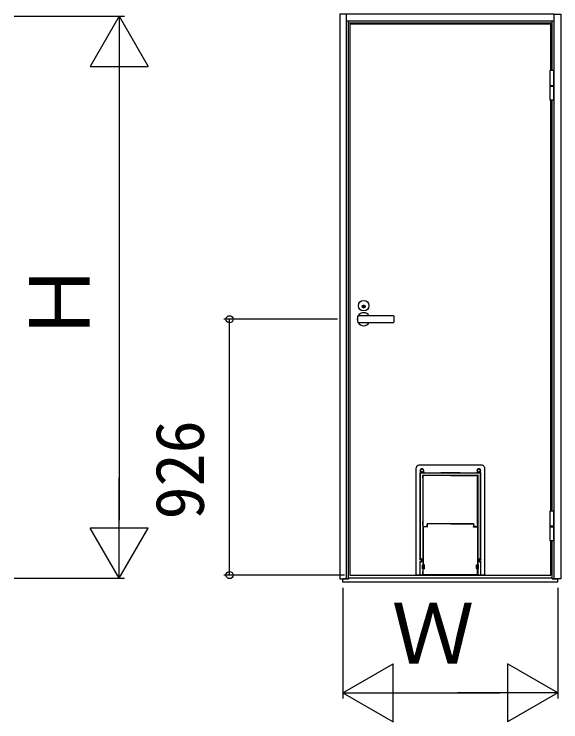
# Model space of a CAD drawing. Units: millimetres, scale not verified. Extents: x -525 to 525, y -783 to 779.
# Drawn here: x 376 to 475, y 533.4 to 661.5 of the extents above; entities that cross this region are included whole.
import ezdxf
from ezdxf.enums import TextEntityAlignment as Align

# ---------------------------------------------------------------- set-up
doc = ezdxf.new("R2010")
doc.units = ezdxf.units.MM
doc.header["$LTSCALE"] = 4
doc.layers.add('0-6_YKK_A1', color=4, linetype='Continuous')
doc.layers.add('0-7_YKK_D', color=6, linetype='Continuous')
doc.styles.add('ＭＳ ゴシック', font='')
doc.styles.get('ＭＳ ゴシック').set_extended_font_data('MS Gothic')

msp = doc.modelspace()

# ---------------------------------------------------------------- linework, layer by layer
at = {"layer": '0-6_YKK_A1'}
for p, q in [((473.801, 661.469), (436.201, 661.469)), ((436.201, 660.269), (473.801, 660.269)), ((436.551, 659.919), (473.451, 659.919)), ((473.451, 651.256), (473.451, 660.269)), ((473.201, 571.556), (473.201, 645.956)), ((473.451, 571.556), (473.451, 645.956)), ((439.251, 608.343), (439.251, 608.795)), ((439.351, 608.795), (439.251, 608.795)), ((439.251, 608.343), (439.351, 608.343)), ((439.351, 608.343), (439.351, 608.795)), ((438.251, 606.531), (438.251, 606.819)), ((438.251, 606.006), (438.251, 606.531)), ((438.251, 605.719), (438.251, 606.006)), ((444.701, 606.869), (438.301, 606.869)), ((444.751, 606.819), (444.751, 606.531)), ((438.301, 605.669), (444.701, 605.669)), ((448.826, 559.977), (448.826, 579.319)), ((449.426, 579.919), (460.576, 579.919)), ((449.527, 578.894), (449.527, 562.865)), ((449.527, 578.894), (449.527, 578.571)), ((449.527, 578.894), (449.527, 578.894)), ((450.174, 578.573), (450.174, 578.894)), ((450.175, 578.894), (450.174, 578.894)), ((459.827, 578.894), (459.827, 578.573)), ((459.827, 578.894), (459.827, 578.894)), ((460.474, 578.571), (460.474, 578.894)), ((460.475, 578.894), (460.474, 578.894)), ((460.475, 562.865), (460.475, 578.894)), ((461.176, 579.319), (461.176, 559.977)), ((449.528, 578.496), (449.531, 578.494)), ((449.531, 562.944), (449.531, 578.494)), ((449.531, 578.494), (453.247, 578.494)), ((449.998, 577.602), (449.998, 561.819)), ((450.006, 577.529), (450.001, 577.529)), ((450.001, 577.529), (450.001, 569.648)), ((450.027, 578.041), (450.027, 577.779)), ((450.031, 578.019), (450.028, 578.022)), ((450.031, 577.554), (450.031, 578.019)), ((459.971, 578.019), (450.031, 578.019)), ((450.108, 577.975), (450.031, 577.975)), ((450.104, 577.973), (450.031, 577.973)), ((450.076, 577.919), (450.031, 577.919)), ((450.031, 577.639), (450.076, 577.639)), ((450.076, 577.919), (450.076, 577.929)), ((450.076, 569.179), (450.076, 577.639)), ((450.078, 569.183), (450.078, 577.779)), ((450.263, 577.979), (450.126, 577.979)), ((450.174, 578.573), (450.175, 578.573)), ((455.001, 577.979), (450.271, 577.979)), ((453.247, 578.494), (453.247, 578.491)), ((453.247, 578.491), (456.754, 578.491)), ((453.276, 578.491), (453.276, 578.496)), ((453.276, 578.491), (453.276, 578.496)), ((453.376, 578.496), (453.376, 578.491)), ((455.001, 577.979), (459.73, 577.979)), ((456.625, 578.491), (456.625, 578.496)), ((456.725, 578.496), (456.725, 578.491)), ((456.726, 578.491), (456.726, 578.496)), ((456.754, 578.494), (460.471, 578.494)), ((456.754, 578.494), (456.754, 578.491)), ((459.876, 577.979), (459.738, 577.979)), ((459.753, 578.496), (459.752, 578.498)), ((459.827, 578.573), (459.827, 578.573)), ((459.971, 577.975), (459.894, 577.975)), ((459.971, 577.973), (459.897, 577.973)), ((459.923, 569.183), (459.923, 577.779)), ((459.926, 577.919), (459.926, 577.929)), ((459.926, 577.919), (459.971, 577.919)), ((459.926, 569.179), (459.926, 577.639)), ((459.971, 577.639), (459.926, 577.639)), ((459.974, 578.022), (459.971, 578.019)), ((459.971, 578.019), (459.971, 577.554)), ((459.975, 577.779), (459.975, 578.041)), ((460.001, 577.529), (459.996, 577.529)), ((460.004, 561.819), (460.004, 577.602)), ((460.471, 578.494), (460.473, 578.496)), ((460.471, 578.494), (460.471, 562.944)), ((450.001, 572.023), (450.076, 572.023)), ((450.001, 572.022), (450.076, 572.022)), ((450.076, 571.975), (450.001, 571.975)), ((450.076, 571.973), (450.001, 571.973)), ((460.001, 572.023), (459.926, 572.023)), ((459.926, 572.022), (460.001, 572.022)), ((460.001, 571.975), (459.926, 571.975)), ((459.926, 571.973), (460.001, 571.973)), ((449.998, 569.639), (450.001, 569.648)), ((449.998, 569.639), (449.998, 569.639)), ((449.998, 569.099), (449.998, 569.639)), ((449.998, 569.099), (449.998, 569.099)), ((450.001, 569.09), (449.998, 569.099)), ((450.001, 569.09), (450.001, 569.648)), ((450.076, 568.814), (450.076, 568.879)), ((450.076, 568.669), (450.076, 561.829)), ((450.126, 568.764), (450.726, 568.764)), ((450.796, 568.719), (450.126, 568.719)), ((450.773, 569.265), (450.773, 569.183)), ((450.796, 569.169), (450.775, 569.169)), ((450.775, 568.889), (450.796, 568.889)), ((450.776, 569.214), (450.776, 569.179)), ((450.776, 569.214), (450.776, 569.214)), ((450.776, 568.879), (450.776, 568.814)), ((450.796, 569.179), (450.796, 569.169)), ((450.796, 568.889), (450.796, 568.719)), ((450.796, 568.719), (450.798, 568.716)), ((450.826, 569.264), (450.826, 569.264)), ((459.176, 569.264), (450.826, 569.264)), ((450.991, 569.229), (450.846, 569.229)), ((450.991, 569.229), (450.975, 569.229)), ((455.001, 569.229), (450.991, 569.229)), ((453.376, 569.264), (453.376, 569.229)), ((453.377, 569.229), (453.377, 569.264)), ((453.424, 569.264), (453.424, 569.229)), ((453.426, 569.229), (453.426, 569.264)), ((454.873, 569.223), (454.88, 569.264)), ((456.576, 569.229), (456.576, 569.264)), ((456.577, 569.264), (456.577, 569.229)), ((456.624, 569.264), (456.624, 569.229)), ((459.01, 569.229), (459.026, 569.229)), ((459.176, 569.264), (459.176, 569.264)), ((459.206, 569.179), (459.206, 569.169)), ((459.206, 569.169), (459.227, 569.169)), ((459.227, 568.889), (459.206, 568.889)), ((459.206, 568.719), (459.876, 568.719)), ((459.226, 569.214), (459.226, 569.179)), ((459.226, 569.214), (459.226, 569.214)), ((459.226, 568.879), (459.226, 568.814)), ((459.228, 569.265), (459.228, 569.183)), ((459.876, 568.764), (459.276, 568.764)), ((459.926, 568.814), (459.926, 568.879)), ((459.926, 568.669), (459.926, 561.829)), ((450.076, 566.098), (450.001, 566.098)), ((450.076, 566.097), (450.001, 566.097)), ((450.076, 566.05), (450.001, 566.05)), ((450.076, 566.048), (450.001, 566.048)), ((460.001, 566.098), (459.926, 566.098)), ((460.001, 566.097), (459.926, 566.097)), ((460.001, 566.05), (459.926, 566.05)), ((460.001, 566.048), (459.926, 566.048)), ((449.528, 562.869), (449.527, 562.865)), ((449.527, 562.473), (449.528, 562.469)), ((449.531, 562.944), (449.528, 562.941)), ((449.528, 562.941), (449.528, 562.869)), ((449.691, 562.869), (449.528, 562.869)), ((449.528, 562.469), (449.691, 562.469)), ((449.528, 562.469), (449.528, 562.396)), ((449.528, 562.396), (449.531, 562.394)), ((449.741, 562.944), (449.531, 562.944)), ((449.531, 559.973), (449.531, 562.394)), ((449.531, 562.394), (449.741, 562.394)), ((449.541, 562.869), (449.541, 562.944)), ((449.75, 562.498), (449.816, 562.498)), ((449.766, 562.544), (449.766, 562.794)), ((449.816, 562.469), (449.816, 562.869)), ((460.186, 562.869), (460.186, 562.469)), ((460.251, 562.498), (460.186, 562.498)), ((460.236, 562.544), (460.236, 562.794)), ((460.471, 562.944), (460.261, 562.944)), ((460.261, 562.394), (460.471, 562.394)), ((460.311, 562.869), (460.473, 562.869)), ((460.473, 562.469), (460.311, 562.469)), ((460.461, 562.944), (460.461, 562.869)), ((460.473, 562.941), (460.471, 562.944)), ((460.471, 562.394), (460.471, 559.973)), ((460.473, 562.941), (460.473, 562.869)), ((460.475, 562.865), (460.473, 562.869)), ((460.473, 562.469), (460.475, 562.473)), ((449.934, 561.821), (449.934, 561.117)), ((449.934, 561.819), (449.934, 561.769)), ((449.936, 561.764), (449.934, 561.769)), ((449.934, 561.169), (449.936, 561.174)), ((449.934, 561.119), (449.998, 561.119)), ((449.936, 561.174), (449.936, 561.764)), ((449.936, 561.764), (449.945, 561.764)), ((449.936, 561.174), (449.945, 561.174)), ((449.945, 561.801), (449.945, 561.137)), ((449.998, 561.819), (449.998, 561.819)), ((449.998, 561.118), (449.998, 561.119)), ((449.998, 561.118), (449.998, 559.972)), ((450.005, 561.137), (450.005, 561.801)), ((450.076, 560.079), (450.076, 561.109)), ((450.106, 561.799), (450.109, 561.799)), ((450.111, 561.134), (450.111, 561.134)), ((450.111, 561.134), (450.111, 561.134)), ((450.111, 561.134), (450.263, 561.134)), ((450.121, 561.802), (450.121, 561.136)), ((450.265, 561.802), (450.128, 561.802)), ((450.13, 561.134), (450.265, 561.134)), ((450.261, 561.802), (450.261, 561.136)), ((450.263, 561.801), (450.263, 561.802)), ((450.263, 561.191), (450.263, 561.134)), ((450.263, 561.134), (450.263, 561.134)), ((459.736, 561.802), (459.873, 561.802)), ((459.871, 561.134), (459.736, 561.134)), ((459.738, 561.801), (459.738, 561.802)), ((459.738, 561.801), (459.891, 561.801)), ((459.738, 561.747), (459.738, 561.801)), ((459.741, 561.73), (459.738, 561.747)), ((459.738, 561.191), (459.741, 561.207)), ((459.738, 561.191), (459.738, 561.134)), ((459.738, 561.134), (459.738, 561.134)), ((459.89, 561.134), (459.738, 561.134)), ((459.741, 561.802), (459.741, 561.136)), ((459.741, 561.207), (459.741, 561.73)), ((459.881, 561.802), (459.881, 561.136)), ((459.881, 561.802), (459.881, 561.136)), ((459.891, 561.134), (459.89, 561.134)), ((459.891, 561.801), (459.892, 561.799)), ((459.891, 561.134), (459.891, 561.134)), ((459.896, 561.799), (459.892, 561.799)), ((459.926, 560.079), (459.926, 561.109)), ((459.997, 561.137), (459.997, 561.801)), ((460.003, 561.119), (460.067, 561.119)), ((460.004, 561.118), (460.003, 561.119)), ((460.004, 559.972), (460.004, 561.118)), ((460.057, 561.801), (460.057, 561.137)), ((460.066, 561.764), (460.057, 561.764)), ((460.066, 561.764), (460.057, 561.764)), ((460.066, 561.174), (460.057, 561.174)), ((460.066, 561.174), (460.057, 561.174)), ((460.067, 561.819), (460.068, 561.821)), ((460.068, 561.117), (460.067, 561.119)), ((460.068, 561.117), (460.068, 561.821)), ((449.452, 559.978), (449.273, 559.978)), ((449.531, 559.973), (449.527, 559.977)), ((449.923, 559.973), (449.531, 559.973)), ((449.998, 560.624), (450.001, 560.633)), ((450.001, 560.075), (449.998, 560.084)), ((449.998, 559.972), (450.001, 559.969)), ((450.001, 560.075), (450.001, 560.633)), ((450.001, 560.098), (450.076, 560.098)), ((450.001, 560.097), (450.076, 560.097)), ((450.001, 560.075), (450.001, 559.969)), ((460.001, 559.973), (450.001, 559.973)), ((459.876, 560.029), (450.126, 560.029)), ((459.926, 560.098), (460.001, 560.098)), ((459.926, 560.097), (460.001, 560.097)), ((460.004, 559.972), (460.001, 559.969)), ((460.079, 559.973), (460.471, 559.973)), ((460.469, 559.969), (460.572, 559.969)), ((460.471, 559.973), (460.475, 559.977)), ((460.55, 559.978), (460.729, 559.978)), ((460.57, 559.972), (460.572, 559.969)), ((460.572, 559.969), (460.573, 559.972)), ((435.551, 558.669), (435.551, 559.269)), ((436.551, 559.269), (435.551, 559.269)), ((474.451, 558.669), (435.551, 558.669)), ((473.451, 559.444), (436.551, 559.444)), ((436.551, 559.444), (436.551, 559.269)), ((473.451, 559.444), (473.451, 559.269)), ((473.451, 559.269), (474.451, 559.269)), ((474.451, 558.669), (474.451, 559.269))]:
    msp.add_line(p, q, dxfattribs=at)
for points in [[(435.001, 559.269), (436.201, 559.269), (436.201, 661.469), (435.001, 661.469)], [(475.001, 559.269), (473.801, 559.269), (473.801, 661.469), (475.001, 661.469)], [(472.996, 648.506), (473.706, 648.506), (473.706, 651.256), (472.996, 651.256)], [(472.993, 648.431), (473.708, 648.431), (473.708, 648.506), (472.993, 648.506)], [(472.996, 645.956), (473.706, 645.956), (473.706, 648.431), (472.996, 648.431)], [(472.996, 568.806), (473.706, 568.806), (473.706, 571.556), (472.996, 571.556)], [(472.993, 568.731), (473.708, 568.731), (473.708, 568.806), (472.993, 568.806)], [(472.996, 566.256), (473.706, 566.256), (473.706, 568.731), (472.996, 568.731)]]:
    msp.add_lwpolyline(points, close=True, dxfattribs=at)
for points in [[(435.551, 559.269), (436.551, 559.269), (436.551, 660.269)], [(473.201, 651.256), (473.201, 659.669), (436.801, 659.669), (436.801, 559.969), (473.201, 559.969), (473.201, 566.256)], [(444.751, 606.531), (444.751, 606.006), (444.751, 605.719)], [(448.826, 579.319), (448.833, 579.413), (448.855, 579.504), (448.891, 579.591), (448.94, 579.671), (449.001, 579.743), (449.073, 579.804), (449.153, 579.853), (449.24, 579.889), (449.332, 579.911), (449.426, 579.919)], [(450.174, 578.894), (450.15, 579.018), (450.08, 579.123), (449.975, 579.193), (449.851, 579.218), (449.727, 579.193), (449.622, 579.123), (449.551, 579.018), (449.527, 578.894)], [(460.474, 578.894), (460.45, 579.018), (460.38, 579.123), (460.275, 579.193), (460.151, 579.218), (460.027, 579.193), (459.922, 579.123), (459.851, 579.018), (459.827, 578.894)], [(460.576, 579.919), (460.67, 579.911), (460.761, 579.889), (460.848, 579.853), (460.928, 579.804), (461, 579.743), (461.061, 579.671), (461.11, 579.591), (461.146, 579.504), (461.168, 579.413), (461.176, 579.319)], [(449.923, 577.779), (449.948, 577.732), (449.971, 577.686), (449.989, 577.642), (449.998, 577.602)], [(450.002, 578.097), (450.01, 578.082), (450.018, 578.068), (450.024, 578.054), (450.027, 578.041)], [(450.031, 577.554), (450.03, 577.547), (450.027, 577.541), (450.023, 577.536), (450.018, 577.532), (450.012, 577.53), (450.006, 577.529)], [(450.126, 577.979), (450.113, 577.977), (450.101, 577.972), (450.09, 577.964), (450.082, 577.954), (450.077, 577.942), (450.076, 577.929)], [(456.754, 578.494), (456.752, 578.496), (453.25, 578.496), (453.247, 578.494)], [(459.876, 577.979), (459.889, 577.977), (459.901, 577.972), (459.911, 577.964), (459.919, 577.954), (459.924, 577.942), (459.926, 577.929)], [(459.996, 577.529), (459.989, 577.53), (459.983, 577.532), (459.978, 577.536), (459.974, 577.541), (459.972, 577.547), (459.971, 577.554)], [(459.975, 578.041), (459.977, 578.054), (459.983, 578.068), (459.991, 578.082), (460, 578.097)], [(460.003, 561.819), (460.003, 561.909), (460.001, 561.911), (460.001, 577.529)], [(460.004, 577.602), (460.012, 577.642), (460.03, 577.686), (460.054, 577.732), (460.079, 577.779)], [(450.001, 569.09), (450.001, 561.911), (449.998, 561.909), (449.998, 561.819)], [(450.076, 568.814), (450.077, 568.801), (450.082, 568.789), (450.09, 568.778), (450.101, 568.77), (450.113, 568.765), (450.126, 568.764)], [(450.726, 568.764), (450.739, 568.765), (450.751, 568.77), (450.761, 568.778), (450.769, 568.789), (450.774, 568.801), (450.776, 568.814)], [(450.826, 569.264), (450.81, 569.261), (450.796, 569.254), (450.785, 569.243), (450.778, 569.229), (450.776, 569.214)], [(450.846, 569.229), (450.833, 569.227), (450.821, 569.222), (450.81, 569.214), (450.802, 569.204), (450.797, 569.192), (450.796, 569.179)], [(455.001, 569.229), (459.01, 569.229), (459.156, 569.229)], [(455.122, 569.264), (455.126, 569.247), (455.128, 569.229)], [(459.156, 569.229), (459.169, 569.227), (459.181, 569.222), (459.191, 569.214), (459.199, 569.204), (459.204, 569.192), (459.206, 569.179)], [(459.176, 569.264), (459.191, 569.261), (459.205, 569.254), (459.216, 569.243), (459.223, 569.229), (459.226, 569.214)], [(459.206, 568.889), (459.206, 568.719), (459.203, 568.716)], [(459.276, 568.764), (459.263, 568.765), (459.251, 568.77), (459.24, 568.778), (459.232, 568.789), (459.227, 568.801), (459.226, 568.814)], [(459.926, 568.814), (459.924, 568.801), (459.919, 568.789), (459.911, 568.778), (459.901, 568.77), (459.889, 568.765), (459.876, 568.764)], [(474.451, 559.269), (473.451, 559.269), (473.451, 566.256)], [(449.452, 562.79), (449.466, 562.804), (449.479, 562.818), (449.492, 562.83), (449.503, 562.841), (449.513, 562.851), (449.52, 562.858), (449.525, 562.863), (449.527, 562.865)], [(449.452, 562.548), (449.466, 562.534), (449.479, 562.52), (449.492, 562.507), (449.503, 562.496), (449.513, 562.487), (449.52, 562.48), (449.525, 562.475), (449.527, 562.473)], [(460.471, 562.394), (460.473, 562.396), (460.473, 562.469)], [(460.475, 562.865), (460.477, 562.863), (460.481, 562.858), (460.489, 562.851), (460.498, 562.841), (460.509, 562.83), (460.522, 562.818), (460.535, 562.804), (460.55, 562.79)], [(460.475, 562.473), (460.477, 562.475), (460.481, 562.48), (460.489, 562.487), (460.498, 562.496), (460.509, 562.507), (460.522, 562.52), (460.535, 562.534), (460.55, 562.548)], [(449.998, 561.819), (449.934, 561.819), (449.934, 561.821)], [(449.934, 561.169), (449.934, 561.119), (449.934, 561.117)], [(449.998, 561.119), (449.998, 561.029), (450.001, 561.026), (450.001, 560.633)], [(450.106, 561.139), (450.108, 561.139), (450.111, 561.134)], [(450.263, 561.801), (450.111, 561.801), (450.109, 561.799)], [(450.263, 561.191), (450.261, 561.207), (450.261, 561.73), (450.263, 561.747), (450.263, 561.801)], [(450.265, 561.802), (450.269, 561.803), (450.274, 561.807), (450.281, 561.813), (450.288, 561.819), (450.296, 561.825), (450.303, 561.832)], [(450.303, 561.104), (450.296, 561.11), (450.288, 561.117), (450.281, 561.123), (450.274, 561.128), (450.269, 561.132), (450.265, 561.134)], [(459.736, 561.802), (459.733, 561.803), (459.727, 561.807), (459.72, 561.813), (459.713, 561.819), (459.706, 561.825), (459.698, 561.832)], [(459.698, 561.104), (459.706, 561.11), (459.713, 561.117), (459.72, 561.123), (459.727, 561.128), (459.733, 561.132), (459.736, 561.134)], [(459.896, 561.139), (459.893, 561.139), (459.891, 561.134)], [(460.001, 559.969), (460.001, 561.026), (460.003, 561.029), (460.003, 561.119)], [(460.067, 561.819), (460.003, 561.819), (460.004, 561.819)], [(460.067, 561.119), (460.067, 561.169), (460.066, 561.174), (460.066, 561.764), (460.067, 561.769), (460.067, 561.819)], [(450.001, 559.969), (449.43, 559.969), (449.426, 559.977), (448.826, 559.977)], [(449.998, 560.624), (449.998, 560.624), (449.998, 560.084), (449.998, 560.084)], [(461.176, 559.977), (460.576, 559.977), (460.573, 559.972), (460.471, 559.972), (460.469, 559.969), (460.001, 559.969)]]:
    msp.add_lwpolyline(points, dxfattribs=at)
for centre, radius in [((439.301, 608.719), 0.95), ((439.301, 608.569), 0.253), ((449.851, 578.894), 0.285), ((460.151, 578.894), 0.285)]:
    msp.add_circle(centre, radius, dxfattribs=at)
for centre, radius, start, end in [((439.301, 606.269), 1.175, 30.70636, 149.36289), ((439.301, 606.269), 1.175, 153.33134, 206.66866), ((438.301, 606.819), 0.05, 90, 180), ((438.301, 605.719), 0.05, 180, 270), ((444.701, 606.819), 0.05, 0, 90), ((444.701, 605.719), 0.05, 270, 0), ((439.301, 606.269), 1.175, 210.63711, 329.29364), ((459.876, 568.669), 0.05, 359.99678, 90.00279), ((449.92, 561.801), 0.025, 0, 45.98712), ((449.92, 561.137), 0.025, 314.01288, 0), ((449.92, 561.801), 0.085, 0, 24.68232), ((449.92, 561.137), 0.085, 335.31768, 0), ((450.106, 561.829), 0.03, 179.99434, 270.00423), ((450.106, 561.109), 0.03, 89.99739, 180.00404), ((460.082, 561.801), 0.085, 155.31768, 180), ((460.082, 561.137), 0.085, 180, 204.68232), ((460.082, 561.801), 0.025, 134.01288, 180), ((460.082, 561.137), 0.025, 180, 225.98712), ((459.876, 560.079), 0.05, 269.99806, 0.00322)]:
    msp.add_arc(centre, radius, start, end, dxfattribs=at)
for centre, major_axis, ratio, start_param, end_param in [((449.528, 578.571), (0, 0.075), 0.017455, 1.5707963, 3.1241394), ((450.001, 577.779), (0, 0.25), 0.017455, 2.3588371, 3.1415927), ((450.028, 578.097), (0, 0.075), 0.017455, 2.4040325, 3.1241394), ((450.076, 577.779), (0, 0.14), 0.017455, 3.1424441, 6.2840368), ((450.249, 578.573), (0.053, 0.053), 0.999695, 2.3563468, 2.3734955), ((450.248, 578.571), (-0.0288, 0.0695), 0.975619, 1.1867477, 2.7400908), ((459.753, 578.571), (0.0288, 0.0695), 0.975619, 3.5430945, 5.0964376), ((459.752, 578.573), (-0.053, 0.053), 0.999695, 3.9096898, 3.9268385), ((459.926, 577.779), (0, 0.15), 0.017455, 0.454394, 1.5699449), ((459.926, 577.779), (0, 0.14), 0.017455, 6.2823339, 9.4239265), ((459.974, 578.097), (0, 0.075), 0.017455, 3.1590459, 3.8791528), ((460.001, 577.779), (0, 0.25), 0.017455, 3.1415927, 3.9243482), ((460.473, 578.571), (0, 0.075), 0.017455, 3.1590459, 4.712389), ((450.076, 569.029), (0, 0.15), 0.017455, 3.1424441, 6.2840368), ((450.126, 568.669), (-0.0354, 0.0354), 0.999695, 5.4979394, 7.0684312), ((450.776, 569.029), (0, 0.15), 0.017455, 6.2823339, 9.4239265), ((450.776, 569.029), (0, 0.15), 0.017455, 0.0008514, 0.3672083), ((450.796, 569.029), (0, 0.14), 0.017455, 3.1415665, 6.2831591), ((450.848, 568.666), (-0.05, 0.05), 0.000013, 0.0174664, 1.5708094), ((459.153, 568.666), (0.05, 0.05), 0.000013, 4.7123759, 6.2657189), ((459.206, 569.029), (0, 0.14), 0.017455, 0.0000262, 3.1416188), ((459.226, 569.029), (0, 0.15), 0.017455, 3.1424441, 6.2840368), ((459.226, 569.029), (0, 0.15), 0.017455, 5.915977, 6.2823339), ((459.926, 569.029), (0, 0.15), 0.017455, 6.2823339, 9.4239265), ((449.452, 562.865), (0.075, 0), 0.052408, 6.2308254, 6.265732), ((449.452, 562.473), (0.075, 0), 0.052408, 0.0174533, 0.0523599), ((449.691, 562.794), (-0.0532, -0.0532), 0.997265, 2.357564, 3.9256213), ((449.691, 562.544), (-0.0532, 0.0532), 0.997265, 2.357564, 3.9256213), ((449.741, 562.869), (-0.053, -0.053), 0.999695, 2.3563468, 3.9268385), ((449.741, 562.469), (-0.053, 0.053), 0.999695, 2.3563468, 3.9268385), ((460.261, 562.869), (0.053, -0.053), 0.999695, 2.3563468, 3.9268385), ((460.261, 562.469), (0.053, 0.053), 0.999695, 2.3563468, 3.9268385), ((460.311, 562.794), (0.0532, -0.0532), 0.997265, 2.357564, 3.9256213), ((460.311, 562.544), (0.0532, 0.0532), 0.997265, 2.357564, 3.9256213), ((460.55, 562.865), (0.075, 0), 0.052408, 3.1590459, 3.1939525), ((460.55, 562.473), (0.075, 0), 0.052408, 3.0892328, 3.1241394), ((449.923, 561.819), (0.075, 0), 0.017455, 0.0174533, 1.4239239), ((449.923, 561.118), (0.075, 0), 0.017455, 4.8592615, 6.265732), ((450.303, 561.802), (0.04, 0), 0.017429, 2.8753697, 3.132866), ((450.303, 561.134), (0.04, 0), 0.017481, 3.1503193, 3.4078156), ((459.698, 561.802), (0.04, 0), 0.017429, 0.0087266, 0.2662229), ((459.698, 561.134), (0.04, 0), 0.017481, 6.0169624, 6.2744587), ((459.896, 561.829), (0.0212, -0.0212), 0.999695, 5.4979394, 7.0684312), ((459.896, 561.109), (0.0212, 0.0212), 0.999695, 5.4979394, 7.0684312), ((460.079, 561.819), (0.075, 0), 0.017455, 1.7176688, 3.1241394), ((460.079, 561.118), (0.075, 0), 0.017455, 3.1590459, 4.5655165), ((448.876, 559.977), (0.05, 0), 0.017455, 1.821452, 3.1415927), ((449.273, 559.95), (1.65, 0), 0.017455, 1.5707963, 1.821452), ((449.452, 559.977), (0.075, 0), 0.017455, 0.0174533, 1.5707963), ((449.923, 559.972), (0.075, 0), 0.017455, 0.0174533, 1.5707963), ((450.126, 560.079), (0.0354, 0.0354), 0.999695, 2.3563468, 3.9268385), ((460.079, 559.972), (0.075, 0), 0.017455, 1.5707963, 3.1241394), ((460.55, 559.977), (0.075, 0), 0.017455, 1.5707963, 3.1241394), ((460.729, 559.95), (1.65, 0), 0.017455, 1.3201407, 1.5707963), ((461.126, 559.977), (0.05, 0), 0.017455, 6.2831853, 7.603326)]:
    msp.add_ellipse(centre, major_axis=major_axis, ratio=ratio, start_param=start_param, end_param=end_param, dxfattribs=at)
at = {"layer": '0-7_YKK_D'}
for p, q in [((376.001, 661.099), (396.001, 661.099)), ((395.001, 661.099), (389.751, 652.006)), ((395.001, 661.099), (400.251, 652.006)), ((395.001, 661.099), (395.001, 642.912)), ((389.751, 652.006), (400.251, 652.006)), ((395.001, 650.599), (395.001, 569.9)), ((434.551, 606.269), (414.001, 606.269)), ((415.001, 559.969), (415.001, 606.269)), ((395.001, 559.4), (395.001, 577.587)), ((395.001, 559.4), (389.751, 568.493)), ((400.251, 568.493), (389.751, 568.493)), ((395.001, 559.4), (400.251, 568.493)), ((435.801, 559.969), (414.001, 559.969)), ((376.001, 559.4), (396.001, 559.4)), ((435.551, 557.669), (435.551, 537.669)), ((474.451, 557.669), (474.451, 537.669)), ((435.551, 538.669), (444.644, 543.919)), ((444.644, 533.419), (444.644, 543.919)), ((474.451, 538.669), (465.357, 543.919)), ((465.357, 543.919), (465.357, 533.419)), ((435.551, 538.669), (444.644, 533.419)), ((435.551, 538.669), (453.737, 538.669)), ((446.051, 538.669), (463.951, 538.669)), ((474.451, 538.669), (456.264, 538.669)), ((474.451, 538.669), (465.357, 533.419))]:
    msp.add_line(p, q, dxfattribs=at)
for centre in [(415.001, 606.269), (415.001, 559.969)]:
    msp.add_circle(centre, 0.637, dxfattribs=at)

# ---------------------------------------------------------------- texts
at = {"layer": '0-7_YKK_D', "style": 'ＭＳ ゴシック'}
for s, height, p in [('Ｈ', 11, (393.001, 601.897)), ('926', 8.798, (413.001, 570.028))]:
    msp.add_text(s, height=height, rotation=90, dxfattribs=at).set_placement(p, align=Align.BOTTOM_LEFT)
msp.add_text('Ｗ', height=11, dxfattribs=at).set_placement((444.347, 540.669), align=Align.BOTTOM_LEFT)

doc.saveas('drawing.dxf')
